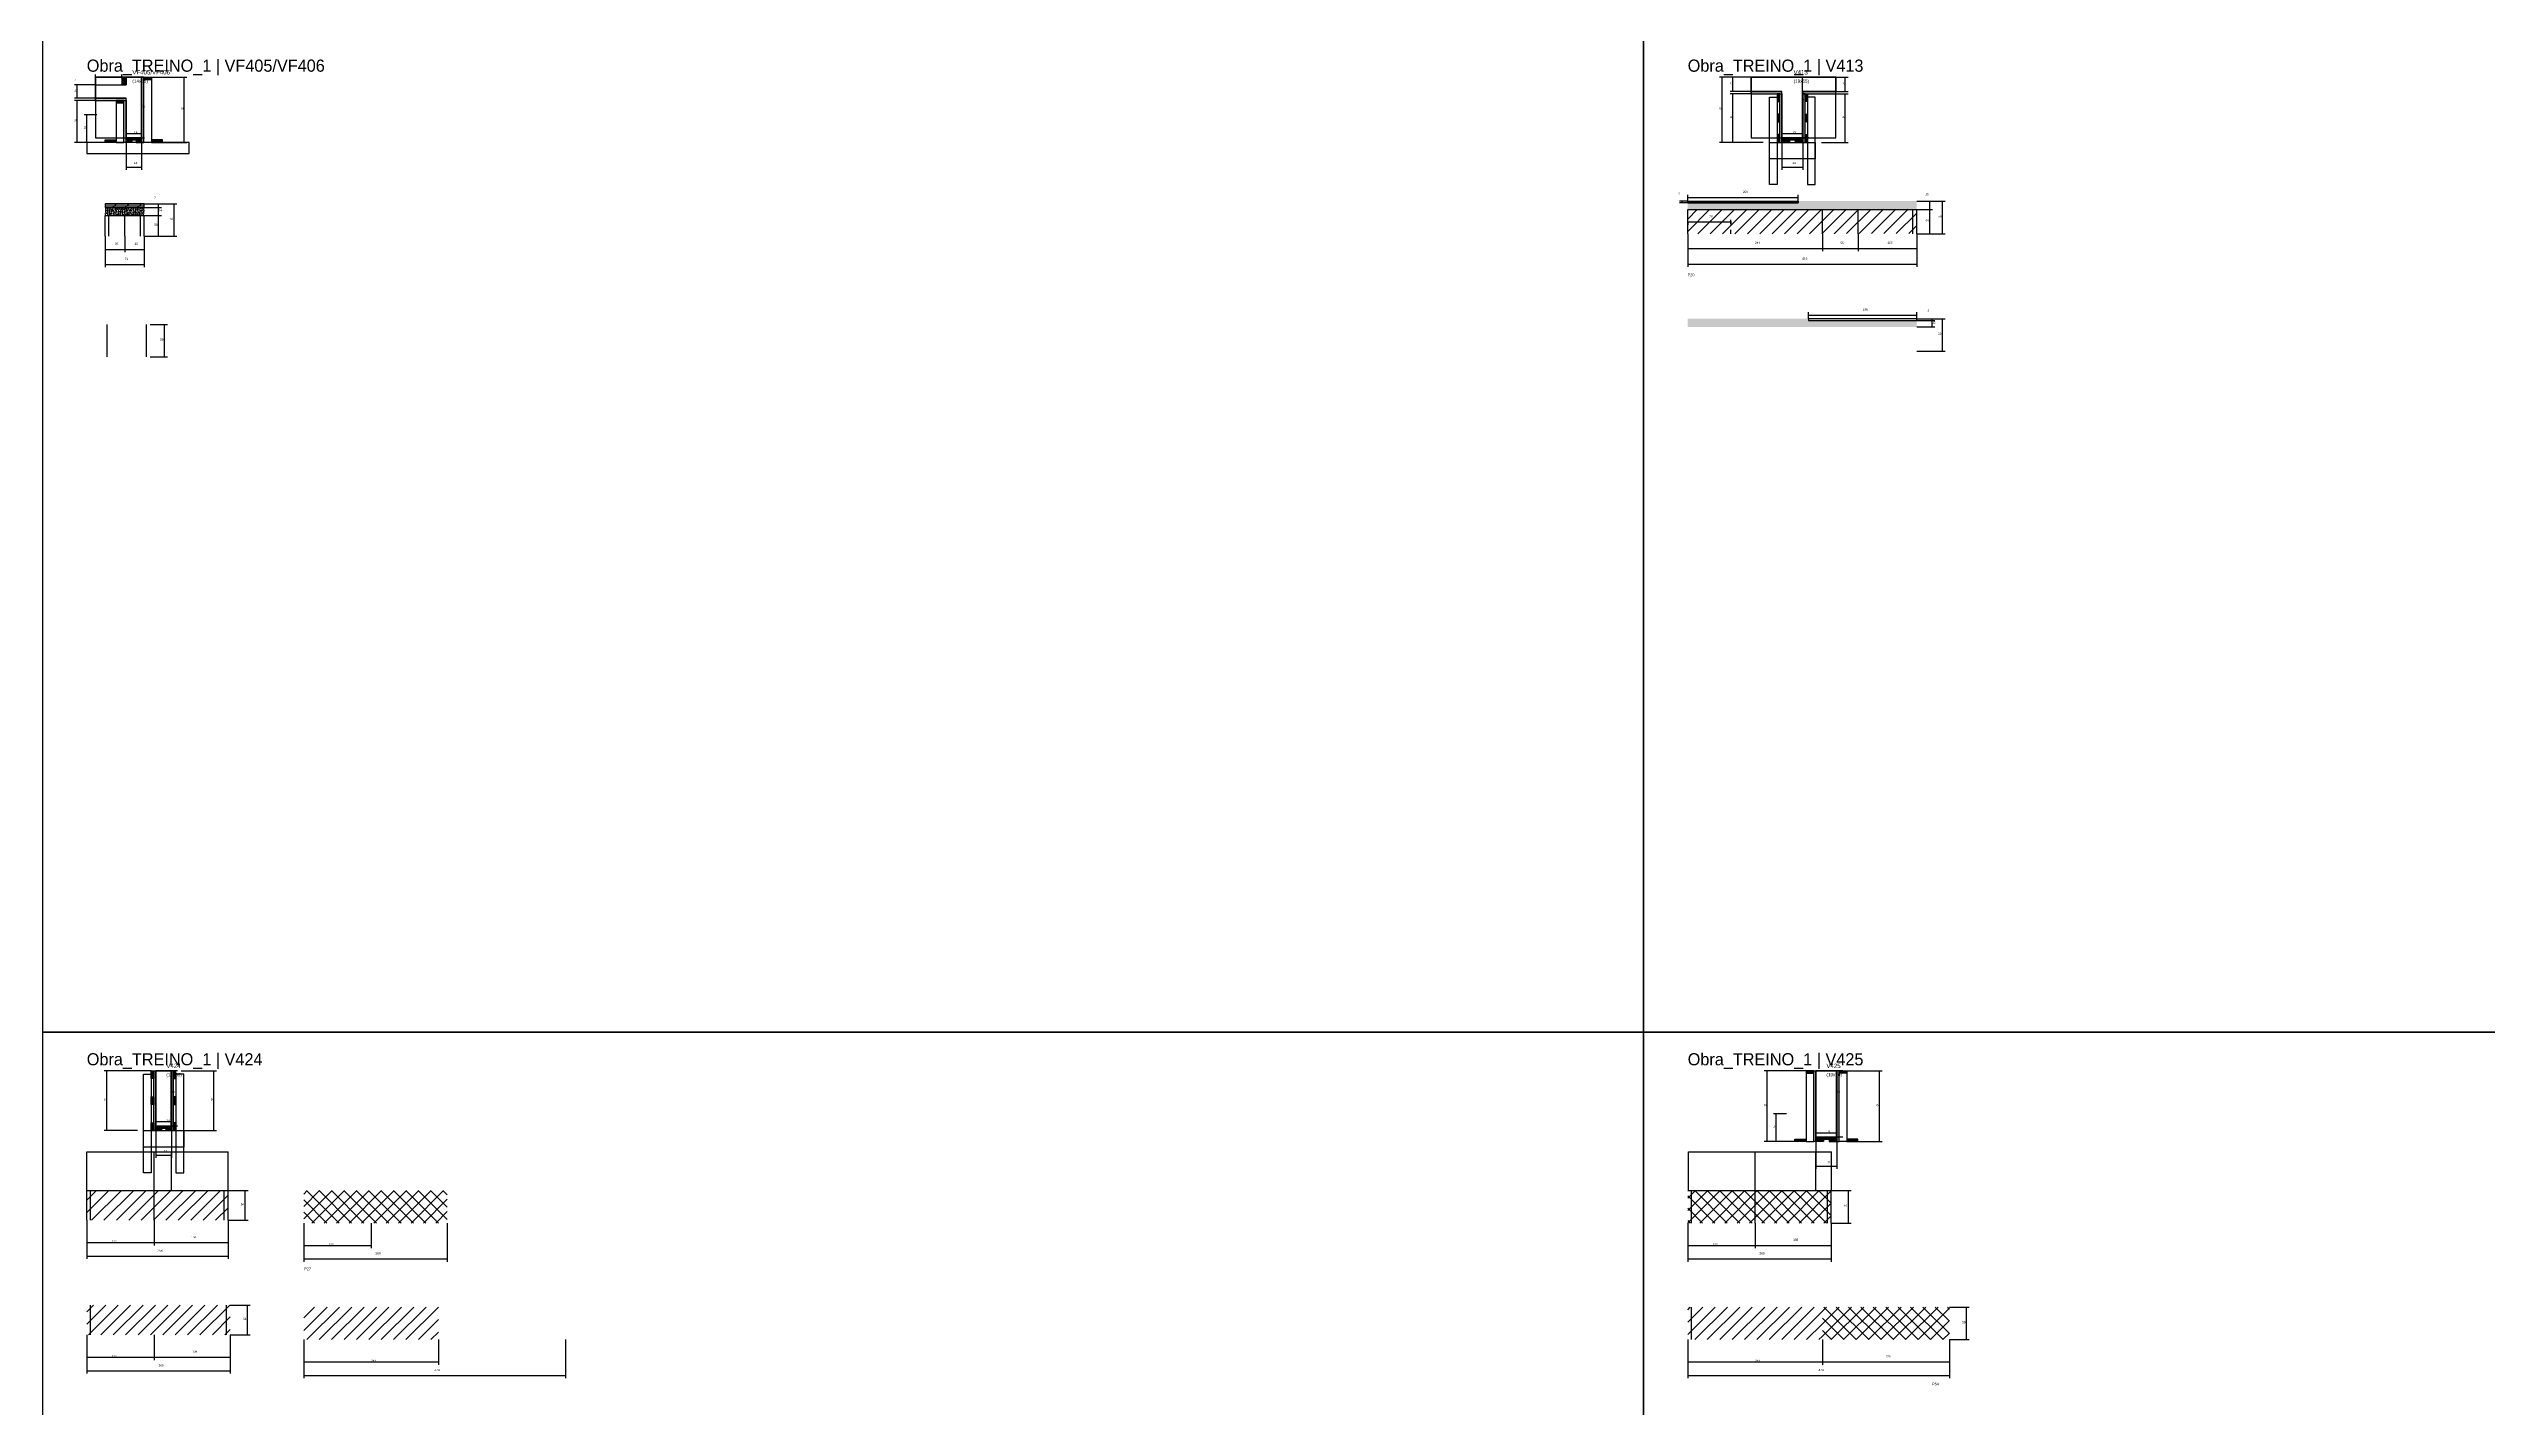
# Model space of a CAD drawing. Header units: metres. Extents: x -132 to 34800, y -36000 to 1848.
# Drawn here: x 2911 to 7328, y -7879 to -5418 of the extents above; entities that cross this region are included whole.
import ezdxf

# ---------------------------------------------------------------- set-up
doc = ezdxf.new("R2010")
doc.units = ezdxf.units.M
for name, color, linetype in [('CELL_BORDER', 8, 'Continuous'), ('CONCRETO', 251, 'Continuous'), ('COTA', 4, 'Continuous'), ('Cota Seção (2x)', 4, 'Continuous'), ('Hachura', 253, 'Continuous'), ('LABEL_ID', 3, 'Continuous'), ('Madeira', 126, 'Continuous'), ('NOMENCLATURA', 7, 'Continuous'), ('Painéis', 200, 'Continuous'), ('REAPROVEITAMENTO', 251, 'Continuous'), ('SARR_2.2x7', 40, 'Continuous'), ('SARR_3.5x7', 81, 'Continuous'), ('SARR_EDITAR', 141, 'Continuous'), ('Texto Seção', 7, 'Continuous')]:
    doc.layers.add(name, color=color, linetype=linetype)

msp = doc.modelspace()

# ---------------------------------------------------------------- hatches: boundary and pattern name
at = {"layer": 'COTA'}
h = msp.add_hatch(dxfattribs=at)
h.set_pattern_fill('AR-CONC', scale=0.03)
h.paths.add_polyline_path([(6080, -5697.5), (5880, -5697.5), (5880, -5697.5), (5880, -5709.5), (5880, -5709.5), (6295, -5709.5), (6295, -5709.5), (6295, -5694.5), (6295, -5694.5), (6080, -5694.5), (6080, -5694.5), (6080, -5697.5)])
h = msp.add_hatch(dxfattribs=at)
h.set_pattern_fill('AR-CONC', scale=0.03)
h.paths.add_polyline_path([(3013.2, -5706.2), (3013.2, -5720.2), (3013.2, -5720.2), (3084.2, -5720.2), (3084.2, -5720.2), (3084.2, -5706.2), (3084.2, -5706.2), (3013.2, -5706.2)])
h = msp.add_hatch(dxfattribs=at)
h.set_pattern_fill('AR-CONC', scale=0.03)
h.paths.add_polyline_path([(6099, -5910.4), (6295, -5910.4), (6295, -5910.4), (6295, -5922.4), (6295, -5922.4), (5880, -5922.4), (5880, -5922.4), (5880, -5907.4), (5880, -5907.4), (6099, -5907.4), (6099, -5907.4), (6099, -5910.4)])
at = {"layer": 'Hachura'}
h = msp.add_hatch(dxfattribs=at)
h.set_pattern_fill('ANSI31', scale=0.5)
h.paths.add_polyline_path([(3043.4, -5484), (3047.8, -5484), (3047.8, -5484), (3047.8, -5470), (3047.8, -5470), (3043.4, -5470), (3043.4, -5470), (3043.4, -5484)])
h = msp.add_hatch(color=8, dxfattribs=at)
h.dxf.hatch_style = 1
h.paths.add_polyline_path([(3047.8, -5470), (3051.4, -5470), (3051.4, -5470), (3051.4, -5484), (3051.4, -5484), (3047.8, -5484), (3047.8, -5484), (3047.8, -5470)])
h = msp.add_hatch(color=8, dxfattribs=at)
h.dxf.hatch_style = 1
h.paths.add_polyline_path([(3083.4, -5470), (3079.4, -5470), (3079.4, -5470), (3079.4, -5588), (3079.4, -5588), (3083.4, -5588), (3083.4, -5588), (3083.4, -5470)])
h = msp.add_hatch(dxfattribs=at)
h.set_pattern_fill('ANSI31', scale=0.5)
h.paths.add_polyline_path([(3083.4, -5474.4), (3083.4, -5470), (3083.4, -5470), (3097.4, -5470), (3097.4, -5470), (3097.4, -5474.4), (3097.4, -5474.4), (3083.4, -5474.4)])
h = msp.add_hatch(color=8, dxfattribs=at)
h.dxf.hatch_style = 1
h.paths.add_polyline_path([(3051.4, -5512), (3051.4, -5508), (3051.4, -5508), (2995.8, -5508), (2995.8, -5508), (2995.8, -5512), (2995.8, -5512), (3051.4, -5512)])
h = msp.add_hatch(dxfattribs=at)
h.set_pattern_fill('ANSI31', scale=0.5)
h.paths.add_polyline_path([(3047.4, -5516.4), (3047.4, -5512), (3047.4, -5512), (3033.4, -5512), (3033.4, -5512), (3033.4, -5516.4), (3033.4, -5516.4), (3047.4, -5516.4)])
h = msp.add_hatch(color=8, dxfattribs=at)
h.dxf.hatch_style = 1
h.paths.add_polyline_path([(3051.4, -5508), (3047.4, -5508), (3047.4, -5508), (3047.4, -5588), (3047.4, -5588), (3051.4, -5588), (3051.4, -5588), (3051.4, -5508)])
h = msp.add_hatch(color=8, dxfattribs=at)
h.dxf.hatch_style = 1
h.paths.add_polyline_path([(6050.6, -5500), (6050.6, -5496), (6050.6, -5496), (5995, -5496), (5995, -5496), (5995, -5500), (5995, -5500), (6050.6, -5500)])
h = msp.add_hatch(dxfattribs=at)
h.set_pattern_fill('ANSI31', scale=0.5)
h.paths.add_polyline_path([(6042.2, -5514), (6046.6, -5514), (6046.6, -5514), (6046.6, -5500), (6046.6, -5500), (6042.2, -5500), (6042.2, -5500), (6042.2, -5514)])
h = msp.add_hatch(color=8, dxfattribs=at)
h.dxf.hatch_style = 1
h.paths.add_polyline_path([(6046.6, -5500), (6050.6, -5500), (6050.6, -5500), (6050.6, -5588), (6050.6, -5588), (6046.6, -5588), (6046.6, -5588), (6046.6, -5500)])
h = msp.add_hatch(color=8, dxfattribs=at)
h.dxf.hatch_style = 1
h.paths.add_polyline_path([(6148.6, -5500), (6148.6, -5496), (6148.6, -5496), (6088.6, -5496), (6088.6, -5496), (6088.6, -5500), (6088.6, -5500), (6148.6, -5500)])
h = msp.add_hatch(color=8, dxfattribs=at)
h.dxf.hatch_style = 1
h.paths.add_polyline_path([(6092.6, -5498), (6088.6, -5498), (6088.6, -5498), (6088.6, -5588), (6088.6, -5588), (6092.6, -5588), (6092.6, -5588), (6092.6, -5498)])
h = msp.add_hatch(dxfattribs=at)
h.set_pattern_fill('ANSI31', scale=0.5)
h.paths.add_polyline_path([(6097, -5514), (6092.6, -5514), (6092.6, -5514), (6092.6, -5500), (6092.6, -5500), (6097, -5500), (6097, -5500), (6097, -5514)])
h = msp.add_hatch(dxfattribs=at)
h.set_pattern_fill('ANSI31', scale=0.5)
h.paths.add_polyline_path([(6042.2, -5551), (6046.6, -5551), (6046.6, -5551), (6046.6, -5537), (6046.6, -5537), (6042.2, -5537), (6042.2, -5537), (6042.2, -5551)])
h = msp.add_hatch(dxfattribs=at)
h.set_pattern_fill('ANSI31', scale=0.5)
h.paths.add_polyline_path([(6097, -5551), (6092.6, -5551), (6092.6, -5551), (6092.6, -5537), (6092.6, -5537), (6097, -5537), (6097, -5537), (6097, -5551)])
h = msp.add_hatch(dxfattribs=at)
h.set_pattern_fill('ANSI31', scale=0.5)
h.paths.add_polyline_path([(3013.4, -5588), (3013.4, -5583.6), (3013.4, -5583.6), (3033.4, -5583.6), (3033.4, -5583.6), (3033.4, -5588), (3033.4, -5588), (3013.4, -5588)])
h = msp.add_hatch(color=8, dxfattribs=at)
h.dxf.hatch_style = 1
h.paths.add_polyline_path([(3079.4, -5583.6), (3079.4, -5580), (3079.4, -5580), (3051.4, -5580), (3051.4, -5580), (3051.4, -5583.6), (3051.4, -5583.6), (3079.4, -5583.6)])
h = msp.add_hatch(dxfattribs=at)
h.set_pattern_fill('ANSI31', scale=0.5)
h.paths.add_polyline_path([(3051.4, -5588), (3051.4, -5583.6), (3051.4, -5583.6), (3061.4, -5583.6), (3061.4, -5583.6), (3061.4, -5588), (3061.4, -5588), (3051.4, -5588)])
h = msp.add_hatch(dxfattribs=at)
h.set_pattern_fill('ANSI31', scale=0.5)
h.paths.add_polyline_path([(3079.4, -5588), (3079.4, -5583.6), (3079.4, -5583.6), (3069.4, -5583.6), (3069.4, -5583.6), (3069.4, -5588), (3069.4, -5588), (3079.4, -5588)])
h = msp.add_hatch(dxfattribs=at)
h.set_pattern_fill('ANSI31', scale=0.5)
h.paths.add_polyline_path([(3117.4, -5588), (3117.4, -5583.6), (3117.4, -5583.6), (3097.4, -5583.6), (3097.4, -5583.6), (3097.4, -5588), (3097.4, -5588), (3117.4, -5588)])
h = msp.add_hatch(dxfattribs=at)
h.set_pattern_fill('ANSI31', scale=0.5)
h.paths.add_polyline_path([(6042.2, -5588), (6046.6, -5588), (6046.6, -5588), (6046.6, -5574), (6046.6, -5574), (6042.2, -5574), (6042.2, -5574), (6042.2, -5588)])
h = msp.add_hatch(color=8, dxfattribs=at)
h.dxf.hatch_style = 1
h.paths.add_polyline_path([(6088.6, -5583.6), (6088.6, -5580), (6088.6, -5580), (6050.6, -5580), (6050.6, -5580), (6050.6, -5583.6), (6050.6, -5583.6), (6088.6, -5583.6)])
h = msp.add_hatch(dxfattribs=at)
h.set_pattern_fill('ANSI31', scale=0.5)
h.paths.add_polyline_path([(6050.6, -5588), (6050.6, -5583.6), (6050.6, -5583.6), (6064.6, -5583.6), (6064.6, -5583.6), (6064.6, -5588), (6064.6, -5588), (6050.6, -5588)])
h = msp.add_hatch(dxfattribs=at)
h.set_pattern_fill('ANSI31', scale=0.5)
h.paths.add_polyline_path([(6088.6, -5588), (6088.6, -5583.6), (6088.6, -5583.6), (6074.6, -5583.6), (6074.6, -5583.6), (6074.6, -5588), (6074.6, -5588), (6088.6, -5588)])
h = msp.add_hatch(dxfattribs=at)
h.set_pattern_fill('ANSI31', scale=0.5)
h.paths.add_polyline_path([(6097, -5588), (6092.6, -5588), (6092.6, -5588), (6092.6, -5574), (6092.6, -5574), (6097, -5574), (6097, -5574), (6097, -5588)])
h = msp.add_hatch(dxfattribs=at)
h.set_pattern_fill('ANSI31', scale=0.5)
h.paths.add_polyline_path([(3101.2, -7284), (3096.8, -7284), (3096.8, -7284), (3096.8, -7270), (3096.8, -7270), (3101.2, -7270), (3101.2, -7270), (3101.2, -7284)])
h = msp.add_hatch(color=8, dxfattribs=at)
h.dxf.hatch_style = 1
h.paths.add_polyline_path([(3105.2, -7270), (3101.2, -7270), (3101.2, -7270), (3101.2, -7378), (3101.2, -7378), (3105.2, -7378), (3105.2, -7378), (3105.2, -7270)])
h = msp.add_hatch(color=8, dxfattribs=at)
h.dxf.hatch_style = 1
h.paths.add_polyline_path([(3137.2, -7270), (3133.2, -7270), (3133.2, -7270), (3133.2, -7378), (3133.2, -7378), (3137.2, -7378), (3137.2, -7378), (3137.2, -7270)])
h = msp.add_hatch(dxfattribs=at)
h.set_pattern_fill('ANSI31', scale=0.5)
h.paths.add_polyline_path([(3137.2, -7284), (3141.6, -7284), (3141.6, -7284), (3141.6, -7270), (3141.6, -7270), (3137.2, -7270), (3137.2, -7270), (3137.2, -7284)])
h = msp.add_hatch(dxfattribs=at)
h.set_pattern_fill('ANSI31', scale=0.5)
h.paths.add_polyline_path([(6108.3, -7274.4), (6108.3, -7270), (6108.3, -7270), (6094.3, -7270), (6094.3, -7270), (6094.3, -7274.4), (6094.3, -7274.4), (6108.3, -7274.4)])
h = msp.add_hatch(color=8, dxfattribs=at)
h.dxf.hatch_style = 1
h.paths.add_polyline_path([(6112.3, -7270), (6108.3, -7270), (6108.3, -7270), (6108.3, -7398), (6108.3, -7398), (6112.3, -7398), (6112.3, -7398), (6112.3, -7270)])
h = msp.add_hatch(color=8, dxfattribs=at)
h.dxf.hatch_style = 1
h.paths.add_polyline_path([(6154.3, -7270), (6150.3, -7270), (6150.3, -7270), (6150.3, -7398), (6150.3, -7398), (6154.3, -7398), (6154.3, -7398), (6154.3, -7270)])
h = msp.add_hatch(dxfattribs=at)
h.set_pattern_fill('ANSI31', scale=0.5)
h.paths.add_polyline_path([(6154.3, -7274.4), (6154.3, -7270), (6154.3, -7270), (6168.3, -7270), (6168.3, -7270), (6168.3, -7274.4), (6168.3, -7274.4), (6154.3, -7274.4)])
h = msp.add_hatch(dxfattribs=at)
h.set_pattern_fill('ANSI31', scale=0.5)
h.paths.add_polyline_path([(3101.2, -7331), (3096.8, -7331), (3096.8, -7331), (3096.8, -7317), (3096.8, -7317), (3101.2, -7317), (3101.2, -7317), (3101.2, -7331)])
h = msp.add_hatch(dxfattribs=at)
h.set_pattern_fill('ANSI31', scale=0.5)
h.paths.add_polyline_path([(3137.2, -7331), (3141.6, -7331), (3141.6, -7331), (3141.6, -7317), (3141.6, -7317), (3137.2, -7317), (3137.2, -7317), (3137.2, -7331)])
h = msp.add_hatch(dxfattribs=at)
h.set_pattern_fill('ANSI31', scale=0.5)
h.paths.add_polyline_path([(3101.2, -7378), (3096.8, -7378), (3096.8, -7378), (3096.8, -7364), (3096.8, -7364), (3101.2, -7364), (3101.2, -7364), (3101.2, -7378)])
h = msp.add_hatch(color=8, dxfattribs=at)
h.dxf.hatch_style = 1
h.paths.add_polyline_path([(3133.2, -7373.6), (3133.2, -7370), (3133.2, -7370), (3105.2, -7370), (3105.2, -7370), (3105.2, -7373.6), (3105.2, -7373.6), (3133.2, -7373.6)])
h = msp.add_hatch(dxfattribs=at)
h.set_pattern_fill('ANSI31', scale=0.5)
h.paths.add_polyline_path([(3105.2, -7378), (3105.2, -7373.6), (3105.2, -7373.6), (3115.2, -7373.6), (3115.2, -7373.6), (3115.2, -7378), (3115.2, -7378), (3105.2, -7378)])
h = msp.add_hatch(dxfattribs=at)
h.set_pattern_fill('ANSI31', scale=0.5)
h.paths.add_polyline_path([(3133.2, -7378), (3133.2, -7373.6), (3133.2, -7373.6), (3123.2, -7373.6), (3123.2, -7373.6), (3123.2, -7378), (3123.2, -7378), (3133.2, -7378)])
h = msp.add_hatch(dxfattribs=at)
h.set_pattern_fill('ANSI31', scale=0.5)
h.paths.add_polyline_path([(3137.2, -7378), (3141.6, -7378), (3141.6, -7378), (3141.6, -7364), (3141.6, -7364), (3137.2, -7364), (3137.2, -7364), (3137.2, -7378)])
h = msp.add_hatch(dxfattribs=at)
h.set_pattern_fill('ANSI31', scale=0.5)
h.paths.add_polyline_path([(6074.3, -7398), (6074.3, -7393.6), (6074.3, -7393.6), (6094.3, -7393.6), (6094.3, -7393.6), (6094.3, -7398), (6094.3, -7398), (6074.3, -7398)])
h = msp.add_hatch(color=8, dxfattribs=at)
h.dxf.hatch_style = 1
h.paths.add_polyline_path([(6150.3, -7393.6), (6150.3, -7390), (6150.3, -7390), (6112.3, -7390), (6112.3, -7390), (6112.3, -7393.6), (6112.3, -7393.6), (6150.3, -7393.6)])
h = msp.add_hatch(dxfattribs=at)
h.set_pattern_fill('ANSI31', scale=0.5)
h.paths.add_polyline_path([(6112.3, -7398), (6112.3, -7393.6), (6112.3, -7393.6), (6126.3, -7393.6), (6126.3, -7393.6), (6126.3, -7398), (6126.3, -7398), (6112.3, -7398)])
h = msp.add_hatch(dxfattribs=at)
h.set_pattern_fill('ANSI31', scale=0.5)
h.paths.add_polyline_path([(6150.3, -7398), (6150.3, -7393.6), (6150.3, -7393.6), (6136.3, -7393.6), (6136.3, -7393.6), (6136.3, -7398), (6136.3, -7398), (6150.3, -7398)])
h = msp.add_hatch(dxfattribs=at)
h.set_pattern_fill('ANSI31', scale=0.5)
h.paths.add_polyline_path([(6188.3, -7398), (6188.3, -7393.6), (6188.3, -7393.6), (6168.3, -7393.6), (6168.3, -7393.6), (6168.3, -7398), (6168.3, -7398), (6188.3, -7398)])
at = {"layer": 'REAPROVEITAMENTO'}
h = msp.add_hatch(dxfattribs=at)
h.set_pattern_fill('ANSI31', scale=5)
h.paths.add_polyline_path([(3013.2, -5699.2), (3013.2, -5706.2), (3013.2, -5706.2), (3084.2, -5706.2), (3084.2, -5706.2), (3084.2, -5699.2), (3084.2, -5699.2), (3013.2, -5699.2)])
h = msp.add_hatch(dxfattribs=at)
h.set_pattern_fill('ANSI31', scale=5)
h.paths.add_polyline_path([(6295, -5753.2), (6295, -5709.2), (6295, -5709.2), (5880, -5709.7), (5880, -5709.7), (5880, -5753.7), (5880, -5753.7), (6295, -5753.2)])
h = msp.add_hatch(dxfattribs=at)
h.set_pattern_fill('ANSI31', scale=5)
h.paths.add_polyline_path([(3236, -7540.7), (3236, -7486.7), (3236, -7486.7), (2980, -7486.7), (2980, -7486.7), (2980, -7540.7), (2980, -7540.7), (3236, -7540.7)])
h = msp.add_hatch(dxfattribs=at)
h.set_pattern_fill('ANSI37', scale=5)
h.paths.add_polyline_path([(3632.9, -7545.7), (3632.9, -7486.7), (3632.9, -7486.7), (3372.9, -7486.7), (3372.9, -7486.7), (3372.9, -7545.7), (3372.9, -7545.7), (3632.9, -7545.7)])
h = msp.add_hatch(dxfattribs=at)
h.set_pattern_fill('ANSI37', scale=5)
h.paths.add_polyline_path([(6140, -7545.7), (6140, -7486.7), (6140, -7486.7), (5880, -7486.7), (5880, -7486.7), (5880, -7545.7), (5880, -7545.7), (6140, -7545.7)])
h = msp.add_hatch(dxfattribs=at)
h.set_pattern_fill('ANSI31', scale=5)
h.paths.add_polyline_path([(3240, -7748.4), (3240, -7694.4), (3240, -7694.4), (2980, -7694.4), (2980, -7694.4), (2980, -7748.4), (2980, -7748.4), (3240, -7748.4)])
h = msp.add_hatch(dxfattribs=at)
h.set_pattern_fill('ANSI31', scale=5)
h.paths.add_polyline_path([(3616.9, -7756.9), (3616.9, -7697.9), (3616.9, -7697.9), (3372.9, -7697.9), (3372.9, -7697.9), (3372.9, -7756.9), (3372.9, -7756.9), (3616.9, -7756.9)])
h = msp.add_hatch(dxfattribs=at)
h.set_pattern_fill('ANSI31', scale=5)
h.paths.add_polyline_path([(6124, -7756.9), (6124, -7697.9), (6124, -7697.9), (5880, -7697.9), (5880, -7697.9), (5880, -7756.9), (5880, -7756.9), (6124, -7756.9)])
h = msp.add_hatch(dxfattribs=at)
h.set_pattern_fill('ANSI37', scale=5)
h.paths.add_polyline_path([(6354, -7756.9), (6354, -7697.9), (6354, -7697.9), (6124, -7697.9), (6124, -7697.9), (6124, -7756.9), (6124, -7756.9), (6354, -7756.9)])

# ---------------------------------------------------------------- linework, layer by layer
at = {"layer": 'CELL_BORDER'}
for points in [[(2900, -7200), (5800, -7200), (5800, -5400), (2900, -5400)], [(5800, -7200), (8700, -7200), (8700, -5400), (5800, -5400)], [(2900, -9000), (5800, -9000), (5800, -7200), (2900, -7200)], [(5800, -9000), (8700, -9000), (8700, -7200), (5800, -7200)]]:
    msp.add_lwpolyline(points, close=True, dxfattribs=at)
at = {"layer": 'CONCRETO'}
for points in [[(2995.8, -5508), (2995.8, -5484), (3051.4, -5484), (3051.4, -5470), (3079.4, -5470), (3079.4, -5580), (3051.4, -5580), (3051.4, -5508)], [(2995.8, -5580), (3079.4, -5580), (3079.4, -5470), (2995.8, -5470)], [(5995, -5496), (5995, -5470), (6148.6, -5470), (6148.6, -5496), (6088.6, -5496), (6088.6, -5580), (6050.6, -5580), (6050.6, -5496)], [(5995, -5580), (6148.6, -5580), (6148.6, -5470), (5995, -5470)], [(3105.2, -7270), (3105.2, -7270), (3133.2, -7270), (3133.2, -7298), (3133.2, -7298), (3133.2, -7370), (3105.2, -7370), (3105.2, -7270)], [(3105.2, -7370), (3133.2, -7370), (3133.2, -7270), (3105.2, -7270)], [(6112.3, -7270), (6112.3, -7270), (6150.3, -7270), (6150.3, -7298), (6150.3, -7298), (6150.3, -7390), (6112.3, -7390), (6112.3, -7270)], [(6112.3, -7390), (6150.3, -7390), (6150.3, -7270), (6112.3, -7270)]]:
    msp.add_lwpolyline(points, close=True, dxfattribs=at)
at = {"layer": 'COTA'}
for p, q in [((2995.8, -5484), (2995.8, -5465)), ((2995.8, -5470), (3043.4, -5470)), ((3043.4, -5470), (3043.4, -5465)), ((3097.4, -5470), (3161.3, -5470)), ((3156.3, -5588), (3156.3, -5470)), ((5995, -5470), (5937.6, -5470)), ((5942.6, -5588), (5942.6, -5470)), ((5995, -5470), (5956.9, -5470)), ((5961.9, -5496), (5961.9, -5470)), ((6148.6, -5470), (6170.4, -5470)), ((6165.4, -5496), (6165.4, -5470)), ((2995.8, -5484), (2957.8, -5484)), ((2995.8, -5508), (2957.8, -5508)), ((2995.8, -5512), (2957.8, -5512)), ((2962.8, -5508), (2962.8, -5484)), ((2962.8, -5588), (2962.8, -5512)), ((5995, -5496), (5956.9, -5496)), ((5995, -5500), (5956.9, -5500)), ((5961.9, -5588), (5961.9, -5500)), ((6148.6, -5496), (6170.4, -5496)), ((6148.6, -5500), (6170.4, -5500)), ((6165.4, -5588), (6165.4, -5500)), ((2998.1, -5538.1), (2975, -5538.1)), ((2980, -5588), (2980, -5538.1)), ((3017.8, -5588), (2957.8, -5588)), ((2988.1, -5588), (2975, -5588)), ((3051.4, -5588), (3051.4, -5637.8)), ((3079.4, -5588), (3079.4, -5637.8)), ((3113, -5588), (3161.3, -5588)), ((6017, -5588), (5937.6, -5588)), ((6017, -5588), (5956.9, -5588)), ((6050.6, -5588), (6050.6, -5637.8)), ((6088.6, -5588), (6088.6, -5637.8)), ((6122.2, -5588), (6170.4, -5588)), ((3051.4, -5632.8), (3079.4, -5632.8)), ((6050.6, -5632.8), (6088.6, -5632.8)), ((5880, -5694.5), (5865.2, -5694.5)), ((5880, -5697.5), (5865.2, -5697.5)), ((5870.2, -5697.5), (5870.2, -5694.5)), ((5880, -5694.5), (5880, -5682.8)), ((5880, -5687.8), (6080, -5687.8)), ((6080, -5694.5), (6080, -5682.8)), ((6295, -5694.5), (6323.4, -5694.5)), ((6295, -5694.5), (6346.5, -5694.5)), ((6318.4, -5709.5), (6318.4, -5694.5)), ((6341.5, -5753.5), (6341.5, -5694.5)), ((5880, -5731.5), (5880, -5737.2)), ((5880, -5732.2), (5958, -5732.2)), ((5958, -5731.5), (5958, -5737.2)), ((6295, -5709.5), (6323.4, -5709.5)), ((6295, -5709.5), (6323.4, -5709.5)), ((6318.4, -5753.5), (6318.4, -5709.5)), ((3013.2, -5758.2), (3013.2, -5814)), ((3084.2, -5758.2), (3084.2, -5814)), ((5880, -5753.5), (5880, -5785)), ((5880, -5753.5), (5880, -5813.6)), ((5880, -5780), (6124, -5780)), ((6124, -5753.5), (6124, -5785)), ((6124, -5753.5), (6124, -5785)), ((6124, -5780), (6189, -5780)), ((6189, -5753.5), (6189, -5785)), ((6189, -5753.5), (6189, -5785)), ((6189, -5780), (6295, -5780)), ((6295, -5753.5), (6295, -5785)), ((6295, -5753.5), (6295, -5813.6)), ((6295, -5753.5), (6323.4, -5753.5)), ((6295, -5753.5), (6346.5, -5753.5)), ((3013.2, -5809), (3084.2, -5809)), ((5880, -5808.6), (6295, -5808.6)), ((6099, -5907.4), (6099, -5895.8)), ((6099, -5900.8), (6295, -5900.8)), ((6295, -5907.4), (6295, -5895.8)), ((6295, -5907.4), (6346.5, -5907.4)), ((6295, -5907.4), (6327.8, -5907.4)), ((6295, -5910.4), (6327.8, -5910.4)), ((6295, -5910.4), (6327.8, -5910.4)), ((6322.8, -5910.4), (6322.8, -5907.4)), ((6322.8, -5922.4), (6322.8, -5910.4)), ((6341.5, -5966.4), (6341.5, -5907.4)), ((6295, -5922.4), (6327.8, -5922.4)), ((6295, -5966.4), (6346.5, -5966.4)), ((3096.8, -7270), (3011.6, -7270)), ((3016.6, -7378), (3016.6, -7270)), ((3151.2, -7270), (3215.1, -7270)), ((3210.1, -7378), (3210.1, -7270)), ((6103.9, -7270), (6018.7, -7270)), ((6023.7, -7398), (6023.7, -7270)), ((6168.3, -7270), (6232.2, -7270)), ((6227.2, -7398), (6227.2, -7270)), ((6059, -7348.1), (6035.5, -7348.1)), ((6040.5, -7398), (6040.5, -7348.1)), ((3071.6, -7378), (3011.6, -7378)), ((3105.2, -7378), (3105.2, -7427.7)), ((3133.2, -7378), (3133.2, -7427.7)), ((3156.8, -7378), (3215.1, -7378)), ((6078.7, -7398), (6018.7, -7398)), ((6059, -7398), (6035.5, -7398)), ((6112.3, -7398), (6112.3, -7447.7)), ((6150.3, -7398), (6150.3, -7447.7)), ((6183.9, -7398), (6232.2, -7398)), ((3105.2, -7422.7), (3133.2, -7422.7)), ((6112.3, -7442.7), (6150.3, -7442.7)), ((3236, -7486.7), (3272.1, -7486.7)), ((3267.1, -7540.7), (3267.1, -7486.7)), ((6140, -7486.7), (6176.1, -7486.7)), ((6171.1, -7545.7), (6171.1, -7486.7)), ((2980, -7540.7), (2980, -7586.2)), ((2980, -7540.7), (2980, -7610.8)), ((3102, -7540.7), (3102, -7586.2)), ((3102, -7540.7), (3102, -7586.2)), ((3236, -7540.7), (3236, -7586.2)), ((3236, -7540.7), (3236, -7610.8)), ((3236, -7540.7), (3272.1, -7540.7)), ((3372.9, -7545.7), (3372.9, -7591.2)), ((3372.9, -7545.7), (3372.9, -7615.8)), ((3494.9, -7545.7), (3494.9, -7591.2)), ((3632.9, -7545.7), (3632.9, -7615.8)), ((5880, -7545.7), (5880, -7591.2)), ((5880, -7545.7), (5880, -7615.8)), ((6002, -7545.7), (6002, -7591.2)), ((6002, -7545.7), (6002, -7591.2)), ((6140, -7545.7), (6140, -7591.2)), ((6140, -7545.7), (6140, -7615.8)), ((6140, -7545.7), (6176.1, -7545.7)), ((2980, -7581.2), (3102, -7581.2)), ((3102, -7581.2), (3236, -7581.2)), ((3372.9, -7586.2), (3494.9, -7586.2)), ((5880, -7586.2), (6002, -7586.2)), ((6002, -7586.2), (6140, -7586.2)), ((2980, -7605.8), (3236, -7605.8)), ((3372.9, -7610.8), (3632.9, -7610.8)), ((5880, -7610.8), (6140, -7610.8)), ((3240, -7694.4), (3276.1, -7694.4)), ((3271.1, -7748.4), (3271.1, -7694.4)), ((6354, -7697.9), (6390.1, -7697.9)), ((6385.1, -7756.9), (6385.1, -7697.9)), ((2980, -7748.4), (2980, -7793.9)), ((2980, -7748.4), (2980, -7818.4)), ((3102, -7748.4), (3102, -7793.9)), ((3102, -7748.4), (3102, -7793.9)), ((3240, -7748.4), (3240, -7793.9)), ((3240, -7748.4), (3240, -7818.4)), ((3240, -7748.4), (3276.1, -7748.4)), ((3372.9, -7756.9), (3372.9, -7802.4)), ((3372.9, -7756.9), (3372.9, -7827)), ((3616.9, -7756.9), (3616.9, -7802.4)), ((3846.9, -7756.9), (3846.9, -7827)), ((5880, -7756.9), (5880, -7802.4)), ((5880, -7756.9), (5880, -7827)), ((6124, -7756.9), (6124, -7802.4)), ((6124, -7756.9), (6124, -7802.4)), ((6354, -7756.9), (6354, -7802.4)), ((6354, -7756.9), (6354, -7827)), ((6354, -7756.9), (6390.1, -7756.9)), ((2980, -7788.9), (3102, -7788.9)), ((2980, -7813.4), (3240, -7813.4)), ((3102, -7788.9), (3240, -7788.9)), ((3372.9, -7797.4), (3616.9, -7797.4)), ((5880, -7797.4), (6124, -7797.4)), ((6124, -7797.4), (6354, -7797.4)), ((3372.9, -7822), (3846.9, -7822)), ((5880, -7822), (6354, -7822))]:
    msp.add_line(p, q, dxfattribs=at)
at = {"layer": 'Cota Seção (2x)'}
for p, q in [((3079.4, -5580), (3079.4, -5470)), ((3079.4, -5470), (3084.4, -5470)), ((6099.6, -5470), (6083.1, -5470)), ((6088.1, -5580), (6088.1, -5470)), ((3051.4, -5588), (3051.4, -5567)), ((3051.4, -5572), (3079.4, -5572)), ((3079.4, -5588), (3079.4, -5567)), ((3079.4, -5580), (3084.4, -5580)), ((6050.6, -5588), (6050.6, -5567)), ((6050.6, -5572), (6088.6, -5572)), ((6099.6, -5580), (6083.1, -5580)), ((6088.6, -5588), (6088.6, -5567)), ((3084.2, -5699.2), (3115.2, -5699.2)), ((3084.2, -5699.2), (3143.3, -5699.2)), ((3084.2, -5706.2), (3115.2, -5706.2)), ((3084.2, -5706.2), (3115.2, -5706.2)), ((3084.2, -5720.2), (3115.2, -5720.2)), ((3084.2, -5720.2), (3115.2, -5720.2)), ((3110.2, -5706.2), (3110.2, -5699.2)), ((3110.2, -5720.2), (3110.2, -5706.2)), ((3110.2, -5758.2), (3110.2, -5720.2)), ((3138.3, -5758.2), (3138.3, -5699.2)), ((3013.2, -5758.2), (3013.2, -5787)), ((3013.2, -5782), (3048.7, -5782)), ((3048.7, -5758.2), (3048.7, -5787)), ((3048.7, -5758.2), (3048.7, -5787)), ((3048.7, -5782), (3084.2, -5782)), ((3084.2, -5758.2), (3115.2, -5758.2)), ((3084.2, -5758.2), (3143.3, -5758.2)), ((3084.2, -5758.2), (3084.2, -5787)), ((3095, -5917.7), (3126, -5917.7)), ((3121, -5976.7), (3121, -5917.7)), ((3095, -5976.7), (3126, -5976.7)), ((3144.2, -7270), (3127.7, -7270)), ((3132.7, -7370), (3132.7, -7270)), ((6161.3, -7270), (6144.8, -7270)), ((6149.8, -7390), (6149.8, -7270)), ((3105.2, -7378), (3105.2, -7357)), ((3105.2, -7362), (3133.2, -7362)), ((3144.2, -7370), (3127.7, -7370)), ((3133.2, -7378), (3133.2, -7357)), ((6112.3, -7398), (6112.3, -7377)), ((6112.3, -7382), (6150.3, -7382)), ((6161.3, -7390), (6144.8, -7390)), ((6150.3, -7398), (6150.3, -7377))]:
    msp.add_line(p, q, dxfattribs=at)
at = {"layer": 'Madeira'}
for points in [[(3043.4, -5484), (3047.8, -5484), (3047.8, -5470), (3043.4, -5470)], [(3083.4, -5474.4), (3083.4, -5470), (3097.4, -5470), (3097.4, -5474.4)], [(3083.4, -5470), (3097.4, -5470), (3097.4, -5588), (3083.4, -5588)], [(3047.4, -5516.4), (3047.4, -5512), (3033.4, -5512), (3033.4, -5516.4)], [(3047.4, -5512), (3033.4, -5512), (3033.4, -5588), (3047.4, -5588)], [(6042.2, -5514), (6046.6, -5514), (6046.6, -5500), (6042.2, -5500)], [(6097, -5514), (6092.6, -5514), (6092.6, -5500), (6097, -5500)], [(6042.2, -5551), (6046.6, -5551), (6046.6, -5537), (6042.2, -5537)], [(6097, -5551), (6092.6, -5551), (6092.6, -5537), (6097, -5537)], [(2980, -5608), (3165.2, -5608), (3165.2, -5588), (2980, -5588)], [(3013.4, -5588), (3013.4, -5583.6), (3033.4, -5583.6), (3033.4, -5588)], [(3051.4, -5588), (3051.4, -5583.6), (3061.4, -5583.6), (3061.4, -5588)], [(3079.4, -5588), (3079.4, -5583.6), (3069.4, -5583.6), (3069.4, -5588)], [(3117.4, -5588), (3117.4, -5583.6), (3097.4, -5583.6), (3097.4, -5588)], [(6042.2, -5588), (6046.6, -5588), (6046.6, -5574), (6042.2, -5574)], [(6050.6, -5588), (6050.6, -5583.6), (6064.6, -5583.6), (6064.6, -5588)], [(6088.6, -5588), (6088.6, -5583.6), (6074.6, -5583.6), (6074.6, -5588)], [(6097, -5588), (6092.6, -5588), (6092.6, -5574), (6097, -5574)], [(3101.2, -7284), (3096.8, -7284), (3096.8, -7270), (3101.2, -7270)], [(3137.2, -7284), (3141.6, -7284), (3141.6, -7270), (3137.2, -7270)], [(6108.3, -7274.4), (6108.3, -7270), (6094.3, -7270), (6094.3, -7274.4)], [(6108.3, -7270), (6094.3, -7270), (6094.3, -7398), (6108.3, -7398)], [(6154.3, -7274.4), (6154.3, -7270), (6168.3, -7270), (6168.3, -7274.4)], [(6154.3, -7270), (6168.3, -7270), (6168.3, -7398), (6154.3, -7398)], [(3101.2, -7331), (3096.8, -7331), (3096.8, -7317), (3101.2, -7317)], [(3137.2, -7331), (3141.6, -7331), (3141.6, -7317), (3137.2, -7317)], [(3101.2, -7378), (3096.8, -7378), (3096.8, -7364), (3101.2, -7364)], [(3105.2, -7378), (3105.2, -7373.6), (3115.2, -7373.6), (3115.2, -7378)], [(3133.2, -7378), (3133.2, -7373.6), (3123.2, -7373.6), (3123.2, -7378)], [(3137.2, -7378), (3141.6, -7378), (3141.6, -7364), (3137.2, -7364)], [(6074.3, -7398), (6074.3, -7393.6), (6094.3, -7393.6), (6094.3, -7398)], [(6112.3, -7398), (6112.3, -7393.6), (6126.3, -7393.6), (6126.3, -7398)], [(6150.3, -7398), (6150.3, -7393.6), (6136.3, -7393.6), (6136.3, -7398)], [(6188.3, -7398), (6188.3, -7393.6), (6168.3, -7393.6), (6168.3, -7398)]]:
    msp.add_lwpolyline(points, close=True, dxfattribs=at)
at = {"layer": 'Painéis'}
for p, q in [((3079.4, -5588), (3079.4, -5470)), ((2995.8, -5508), (3051.4, -5508)), ((2995.8, -5512), (2995.8, -5508)), ((3051.4, -5512), (3051.4, -5508)), ((3051.4, -5588), (3051.4, -5512)), ((5995, -5496), (6050.6, -5496)), ((5995, -5500), (5995, -5496)), ((6050.6, -5500), (6050.6, -5496)), ((6050.6, -5588), (6050.6, -5500)), ((6088.6, -5496), (6148.6, -5496)), ((6088.6, -5500), (6088.6, -5496)), ((6088.6, -5588), (6088.6, -5500)), ((6148.6, -5500), (6148.6, -5496)), ((3051.4, -5580), (3079.4, -5580)), ((3051.4, -5583.6), (3051.4, -5580)), ((3079.4, -5583.6), (3079.4, -5580)), ((6050.6, -5580), (6088.6, -5580)), ((6050.6, -5583.6), (6050.6, -5580)), ((6088.6, -5583.6), (6088.6, -5580)), ((5880, -5694.5), (6080, -5694.5)), ((5880, -5697.5), (6080, -5697.5)), ((3013.2, -5699.2), (3084.2, -5699.2)), ((3013.2, -5706.2), (3084.2, -5706.2)), ((3013.2, -5720.2), (3084.2, -5720.2)), ((3013.2, -5758.2), (3013.2, -5720.2)), ((3048.7, -5758.2), (3048.7, -5720.2)), ((3084.2, -5706.2), (3084.2, -5699.2)), ((3084.2, -5758.2), (3084.2, -5720.2)), ((5880, -5709.5), (6295, -5709.5)), ((5880, -5753.5), (5880, -5709.5)), ((6124, -5753.5), (6124, -5709.5)), ((6189, -5753.5), (6189, -5709.5)), ((6295, -5753.5), (6295, -5709.5)), ((3105.2, -7378), (3105.2, -7270)), ((3133.2, -7378), (3133.2, -7270)), ((6112.3, -7398), (6112.3, -7270)), ((3105.2, -7370), (3133.2, -7370)), ((3105.2, -7373.6), (3105.2, -7370)), ((3133.2, -7373.6), (3133.2, -7370)), ((2980, -7416.7), (3102.3, -7416.7)), ((2980, -7486.7), (2980, -7416.7)), ((3102.3, -7486.7), (3102.3, -7416.7)), ((3102.3, -7416.7), (3133.3, -7416.7)), ((3102.3, -7486.7), (3102.3, -7416.7)), ((3133.3, -7486.7), (3133.3, -7416.7)), ((3133.3, -7416.7), (3236.3, -7416.7)), ((3133.3, -7486.7), (3133.3, -7416.7)), ((3236.3, -7486.7), (3236.3, -7416.7)), ((5881.3, -7416.7), (6002.4, -7416.7)), ((5881.3, -7486.7), (5881.3, -7416.7)), ((6002.4, -7486.7), (6002.4, -7416.7)), ((6002.4, -7416.7), (6112.4, -7416.7)), ((6002.4, -7486.7), (6002.4, -7416.7)), ((6112.3, -7390), (6150.3, -7390)), ((6112.3, -7393.6), (6112.3, -7390)), ((6112.4, -7486.7), (6112.4, -7416.7)), ((6112.4, -7416.7), (6140.4, -7416.7)), ((6112.4, -7486.7), (6112.4, -7416.7)), ((6140.4, -7486.7), (6140.4, -7416.7)), ((2980, -7486.7), (3236, -7486.7)), ((2980, -7540.7), (2980, -7486.7)), ((2980, -7486.7), (3102.3, -7486.7)), ((3102, -7540.7), (3102, -7486.7)), ((3102.3, -7486.7), (3133.3, -7486.7)), ((3133.3, -7486.7), (3236.3, -7486.7)), ((3236, -7540.7), (3236, -7486.7)), ((5880, -7486.7), (6140, -7486.7)), ((5881.3, -7486.7), (6002.4, -7486.7)), ((6002, -7545.7), (6002, -7486.7)), ((6002.4, -7486.7), (6112.4, -7486.7)), ((6112.4, -7486.7), (6140.4, -7486.7)), ((6140, -7545.7), (6140, -7486.7))]:
    msp.add_line(p, q, dxfattribs=at)
for points in [[(3047.8, -5470), (3051.4, -5470), (3051.4, -5484), (3047.8, -5484)], [(3083.4, -5470), (3079.4, -5470), (3079.4, -5588), (3083.4, -5588)], [(3051.4, -5512), (3051.4, -5508), (2995.8, -5508), (2995.8, -5512)], [(3047.4, -5512), (3051.4, -5512), (3051.4, -5588), (3047.4, -5588)], [(6050.6, -5500), (6050.6, -5496), (5995, -5496), (5995, -5500)], [(6046.6, -5500), (6050.6, -5500), (6050.6, -5588), (6046.6, -5588)], [(6148.6, -5500), (6148.6, -5496), (6088.6, -5496), (6088.6, -5500)], [(6092.6, -5500), (6088.6, -5500), (6088.6, -5588), (6092.6, -5588)], [(3079.4, -5583.6), (3079.4, -5580), (3051.4, -5580), (3051.4, -5583.6)], [(6088.6, -5583.6), (6088.6, -5580), (6050.6, -5580), (6050.6, -5583.6)], [(5880, -5694.5), (6080, -5694.5), (6080, -5697.5), (5880, -5697.5)], [(3013.2, -5706.2), (3084.2, -5706.2), (3084.2, -5699.2), (3013.2, -5699.2)], [(6295, -5907.4), (6099, -5907.4), (6099, -5910.4), (6295, -5910.4)], [(3101.2, -7270), (3105.2, -7270), (3105.2, -7378), (3101.2, -7378)], [(3137.2, -7270), (3133.2, -7270), (3133.2, -7378), (3137.2, -7378)], [(6108.3, -7270), (6112.3, -7270), (6112.3, -7398), (6108.3, -7398)], [(6154.3, -7270), (6150.3, -7270), (6150.3, -7398), (6154.3, -7398)], [(3133.2, -7373.6), (3133.2, -7370), (3105.2, -7370), (3105.2, -7373.6)], [(6150.3, -7393.6), (6150.3, -7390), (6112.3, -7390), (6112.3, -7393.6)]]:
    msp.add_lwpolyline(points, close=True, dxfattribs=at)
at = {"layer": 'SARR_2.2x7'}
for p, q in [((3013.2, -5702.7), (3084.2, -5702.7)), ((3020.2, -5758.2), (3020.2, -5720.2)), ((3077.2, -5758.2), (3077.2, -5720.2)), ((5958, -5735.5), (5958, -5728.5)), ((6288.1, -5753.5), (6288.1, -5709.5)), ((5958, -5753.5), (5958, -5746.5)), ((3017, -5976.7), (3017, -5917.7)), ((3088, -5976.7), (3088, -5917.7)), ((2987, -7540.7), (2987, -7486.7)), ((3229, -7540.7), (3229, -7486.7)), ((5887, -7545.7), (5887, -7486.7)), ((6133, -7545.7), (6133, -7486.7)), ((2987, -7748.4), (2987, -7694.4)), ((3233, -7748.4), (3233, -7694.4)), ((5887, -7756.9), (5887, -7697.9))]:
    msp.add_line(p, q, dxfattribs=at)
at = {"layer": 'SARR_3.5x7'}
for points in [[(6028.2, -5506), (6042.2, -5506), (6042.2, -5664.5), (6028.2, -5664.5)], [(6111, -5506), (6097, -5506), (6097, -5664.5), (6111, -5664.5)], [(6028.2, -5588), (6111, -5588), (6111, -5618.1), (6028.2, -5618.1)], [(3082.8, -7276), (3096.8, -7276), (3096.8, -7454.5), (3082.8, -7454.5)], [(3155.6, -7276), (3141.6, -7276), (3141.6, -7454.5), (3155.6, -7454.5)], [(3082.8, -7378), (3155.6, -7378), (3155.6, -7408.1), (3082.8, -7408.1)]]:
    msp.add_lwpolyline(points, close=True, dxfattribs=at)
at = {"layer": 'SARR_EDITAR'}
msp.add_line((5880, -5696), (6080, -5696), dxfattribs=at)

# ---------------------------------------------------------------- texts
at = {"layer": 'COTA'}
for s, p in [('7', (2957.3, -5477)), ('12', (2957.3, -5496)), ('13', (5956.4, -5483)), ('13', (6159.9, -5483)), ('38', (2957.3, -5550)), ('25', (2974.5, -5563.1)), ('59', (3150.8, -5529)), ('59', (5937.1, -5529)), ('44', (5956.4, -5544)), ('44', (6159.9, -5544)), ('14', (3065.4, -5627.3)), ('19', (6069.6, -5627.3)), ('3', (5862, -5682.3)), ('200', (5980, -5679.7)), ('15', (6310.3, -5683.8)), ('78', (5919, -5724.1)), ('44', (6310.3, -5731.5)), ('59', (6333.4, -5724)), ('244', (6002, -5772)), ('65', (6156.5, -5771.9)), ('106', (6242, -5771.9)), ('71', (3048.7, -5800.9)), ('415', (6087.5, -5800.5)), ('196', (6197, -5892.6)), ('3', (6314.6, -5895.2)), ('12', (6322.8, -5916.4)), ('59', (6333.4, -5936.9)), ('54', (3011.1, -7324)), ('54', (3204.6, -7324)), ('64', (6018.2, -7334)), ('64', (6221.7, -7334)), ('25', (6035, -7373)), ('14', (3119.2, -7417.2)), ('19', (6131.3, -7437.2)), ('54', (3259, -7513.7)), ('59', (6163, -7516.2)), ('122', (3025, -7581.2)), ('256', (3108, -7597.7)), ('134', (3169, -7573)), ('122', (3417.9, -7586.2)), ('122', (5925, -7586.2)), ('138', (6071, -7578)), ('260', (3502.9, -7602.7)), ('260', (6010, -7602.7)), ('54', (3263, -7721.4)), ('59', (6377, -7727.4)), ('122', (3025, -7788.9)), ('260', (3110, -7805.3)), ('138', (3171, -7780.7)), ('244', (3494.9, -7797.4)), ('474', (3609.9, -7813.9)), ('244', (6002, -7797.4)), ('474', (6117, -7813.9)), ('230', (6239, -7789.2))]:
    msp.add_text(s, height=4, dxfattribs=at).set_placement(p)
at = {"layer": 'Cota Seção (2x)'}
for s, p in [('55', (3079.4, -5525)), ('55', (6088.1, -5512)), ('14', (3065.4, -5572)), ('19', (6069.6, -5572)), ('7', (3102.2, -5690.4)), ('38', (3102, -5739.2)), ('14', (3110.2, -5713.2)), ('59', (3130.1, -5728.7)), ('36', (3031, -5773.8)), ('36', (3066.5, -5773.8)), ('59', (3112.9, -5947.2)), ('50', (3132.7, -7310)), ('60', (6149.8, -7310)), ('14', (3124.2, -7362)), ('19', (6131.3, -7382))]:
    msp.add_text(s, height=4, dxfattribs=at).set_placement(p)
at = {"layer": 'LABEL_ID'}
for s, p in [('Obra_TREINO_1 | VF405/VF406', (2980, -5460)), ('Obra_TREINO_1 | V413', (5880, -5460)), ('Obra_TREINO_1 | V424', (2980, -7260)), ('Obra_TREINO_1 | V425', (5880, -7260))]:
    msp.add_text(s, height=22, dxfattribs=at).set_placement(p)
at = {"layer": 'NOMENCLATURA'}
for s, p in [('P20', (5879.9, -5830.5)), ('P27', (3373.9, -7631.1)), ('P54', (6322.8, -7840))]:
    msp.add_text(s, height=5, dxfattribs=at).set_placement(p)
at = {"layer": 'Texto Seção'}
for s, height, p in [('VF405/VF406', 8, (3062.6, -5465)), ('(14x55)', 6, (3062.6, -5480)), ('V413', 8, (6071.8, -5465)), ('(19x55)', 6, (6071.8, -5480)), ('V424', 8, (3124.2, -7265)), ('(14x50)', 6, (3124.2, -7280)), ('V425', 8, (6131.3, -7265)), ('(19x60)', 6, (6131.3, -7280))]:
    msp.add_text(s, height=height, dxfattribs=at).set_placement(p)

doc.saveas('drawing.dxf')
